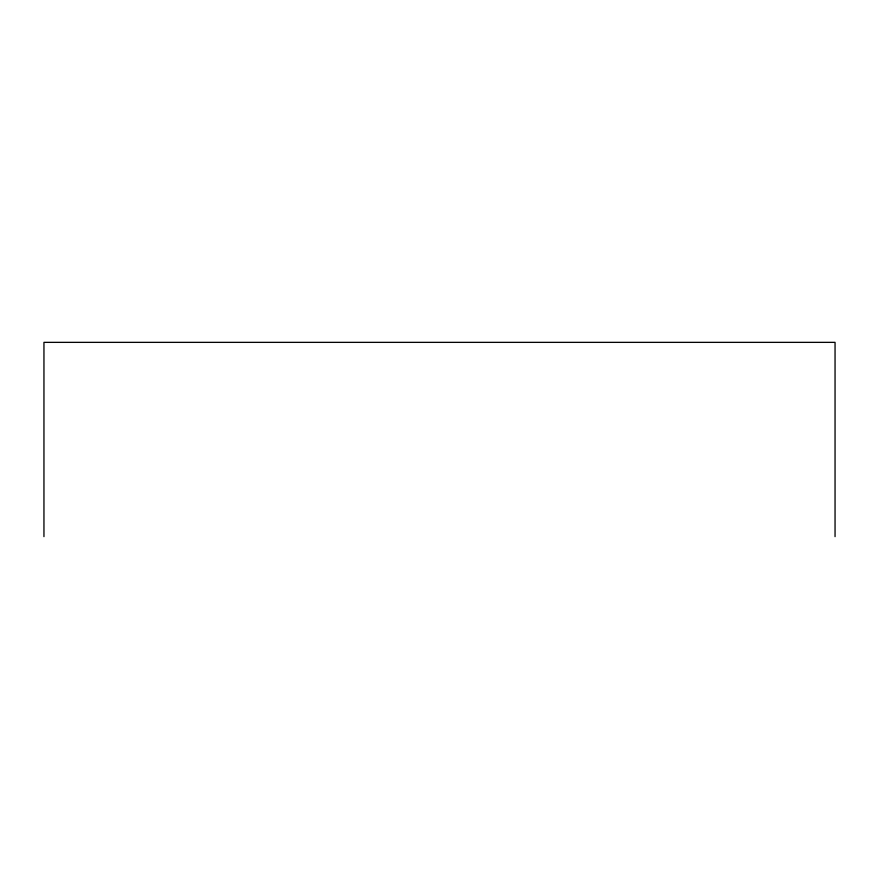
<?xml version="1.0" encoding="UTF-8"?>
<svg xmlns="http://www.w3.org/2000/svg" width="879" height="879" viewBox="0 0 879 879"><rect width="100%" height="100%" fill="white"/><g stroke="black" fill="none" stroke-linecap="round" stroke-linejoin="round"><path stroke-width="1.32" d="M835.05 536.64L835.05 342.36L43.95 342.36L43.95 536.64"/></g></svg>
